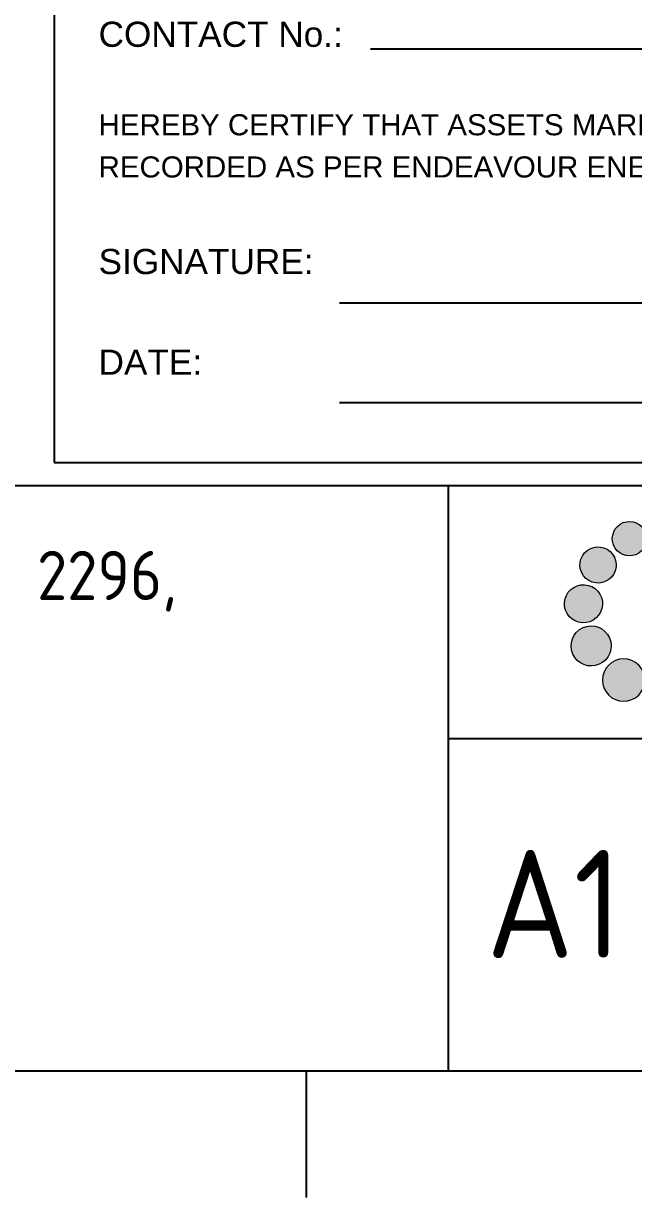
# Paper-space layout 'A1 Page 2' of a CAD drawing. Header units: metres, sheet in millimetres. Extents: x -21 to 813, y -3 to 583.
# Drawn here: x 703.6 to 747, y -3 to 80.5 of the extents above; entities that cross this region are included whole.
import ezdxf
from ezdxf.enums import TextEntityAlignment as Align

# ---------------------------------------------------------------- set-up
doc = ezdxf.new("R2010")
doc.units = ezdxf.units.M
doc.layers.get('0').update_dxf_attribs({"color": 6})
doc.layers.add('Notes', color=7, linetype='Continuous')
doc.layers.add('SupportsUG_SP_EXT', color=7, linetype='Continuous')
doc.styles.add('iecISOCP', font='isocp.shx')
doc.styles.get("Standard").update_dxf_attribs({"font": 'arial.ttf'})

# ---------------------------------------------------------------- blocks, each defined once
blk = doc.blocks.new('EE_LOGO')
h = blk.add_hatch(color=7)
edge = h.paths.add_edge_path()
edge.add_spline(control_points=[(-21.117, 5.874), (-21.481, 6.442), (-22.24, 6.607), (-22.806, 6.242), (-23.374, 5.876), (-23.536, 5.12), (-23.174, 4.55), (-22.805, 3.983), (-22.05, 3.82), (-21.483, 4.186), (-20.915, 4.55), (-20.748, 5.308), (-21.117, 5.874)], knot_values=[0, 0, 0, 0, 1, 1, 1, 2, 2, 2, 3, 3, 3, 4, 4, 4, 4], degree=3, periodic=0)
h = blk.add_hatch(color=7)
edge = h.paths.add_edge_path()
edge.add_spline(control_points=[(-23.731, 4.455), (-24.343, 4.811), (-25.134, 4.605), (-25.491, 3.991), (-25.848, 3.376), (-25.641, 2.589), (-25.028, 2.232), (-24.414, 1.872), (-23.625, 2.081), (-23.267, 2.695), (-22.908, 3.308), (-23.116, 4.097), (-23.731, 4.455)], knot_values=[0, 0, 0, 0, 1, 1, 1, 2, 2, 2, 3, 3, 3, 4, 4, 4, 4], degree=3, periodic=0)
h = blk.add_hatch(color=7)
edge = h.paths.add_edge_path()
edge.add_spline(control_points=[(-25.337, 1.937), (-26.085, 1.98), (-26.723, 1.408), (-26.766, 0.662), (-26.811, -0.085), (-26.237, -0.724), (-25.489, -0.767), (-24.742, -0.811), (-24.104, -0.24), (-24.06, 0.508), (-24.019, 1.254), (-24.59, 1.895), (-25.337, 1.937)], knot_values=[0, 0, 0, 0, 1, 1, 1, 2, 2, 2, 3, 3, 3, 4, 4, 4, 4], degree=3, periodic=0)
h = blk.add_hatch(color=7)
edge = h.paths.add_edge_path()
edge.add_spline(control_points=[(-25.445, -1.112), (-26.167, -1.429), (-26.496, -2.272), (-26.178, -2.991), (-25.861, -3.711), (-25.019, -4.04), (-24.298, -3.721), (-23.578, -3.405), (-23.251, -2.563), (-23.566, -1.843), (-23.884, -1.121), (-24.725, -0.793), (-25.445, -1.112)], knot_values=[0, 0, 0, 0, 1, 1, 1, 2, 2, 2, 3, 3, 3, 4, 4, 4, 4], degree=3, periodic=0)
h = blk.add_hatch(color=7)
edge = h.paths.add_edge_path()
edge.add_spline(control_points=[(-24.065, -4.844), (-24.065, -4.01), (-23.389, -3.334), (-22.555, -3.334), (-21.72, -3.334), (-21.044, -4.01), (-21.044, -4.844), (-21.044, -5.678), (-21.721, -6.354), (-22.555, -6.354), (-23.389, -6.354), (-24.065, -5.678), (-24.065, -4.844)], knot_values=[0, 0, 0, 0, 1, 1, 1, 2, 2, 2, 3, 3, 3, 4, 4, 4, 4], degree=3, periodic=0)
at = {"color": 7, "lineweight": 0}
for points in [[(-21.117, 5.874), (-21.481, 6.442), (-22.24, 6.607), (-22.806, 6.242), (-23.374, 5.876), (-23.536, 5.12), (-23.174, 4.55), (-22.805, 3.983), (-22.05, 3.82), (-21.483, 4.186), (-20.915, 4.55), (-20.748, 5.308), (-21.117, 5.874)], [(-23.731, 4.455), (-24.343, 4.811), (-25.134, 4.605), (-25.491, 3.991), (-25.848, 3.376), (-25.641, 2.589), (-25.028, 2.232), (-24.414, 1.872), (-23.625, 2.081), (-23.267, 2.695), (-22.908, 3.308), (-23.116, 4.097), (-23.731, 4.455)], [(-25.337, 1.937), (-26.085, 1.98), (-26.723, 1.408), (-26.766, 0.662), (-26.811, -0.085), (-26.237, -0.724), (-25.489, -0.767), (-24.742, -0.811), (-24.104, -0.24), (-24.06, 0.508), (-24.019, 1.254), (-24.59, 1.895), (-25.337, 1.937)], [(-25.445, -1.112), (-26.167, -1.429), (-26.496, -2.272), (-26.178, -2.991), (-25.861, -3.711), (-25.019, -4.04), (-24.298, -3.721), (-23.578, -3.405), (-23.251, -2.563), (-23.566, -1.843), (-23.884, -1.121), (-24.725, -0.793), (-25.445, -1.112)], [(-24.065, -4.844), (-24.065, -4.01), (-23.389, -3.334), (-22.555, -3.334), (-21.72, -3.334), (-21.044, -4.01), (-21.044, -4.844), (-21.044, -5.678), (-21.721, -6.354), (-22.555, -6.354), (-23.389, -6.354), (-24.065, -5.678), (-24.065, -4.844)]]:
    blk.add_open_spline(points, degree=3, knots=[0, 0, 0, 0, 1, 1, 1, 2, 2, 2, 3, 3, 3, 4, 4, 4, 4], dxfattribs=at)
blk = doc.blocks.new('A1_FRAME_TITLE')
at = {"layer": 'Notes', "color": 3}
for p, q in [((754.367, 5.973), (754.367, 47.618)), ((754.367, 29.618), (824.367, 29.618))]:
    blk.add_line(p, q, dxfattribs=at)
at = {"layer": 'Notes', "linetype": 'Continuous'}
blk.add_line((744.228, 5.973), (744.228, -3.027), dxfattribs=at)
at = {"layer": 'Notes', "color": 3, "linetype": 'Continuous', "flags": 128}
for points in [[(123.797, 47.618), (824.367, 47.618)], [(123.798, 5.973), (824.367, 5.973)]]:
    blk.add_lwpolyline(points, dxfattribs=at)
blk.add_blockref('EE_LOGO', (789.367, 38.618))
blk.add_attdef('DRAFT_NUM', (29.903, 23.294), '', height=2.5, rotation=90)
at = {"layer": 'Notes', "color": 1, "style": 'iecISOCP'}
blk.add_text('A1', height=7.68, dxfattribs=at).set_placement((761.878, 17.856), align=Align.MIDDLE_CENTER)
at = {"layer": 'Notes', "color": 7, "style": 'iecISOCP', "flags": 8}
blk.add_attdef('VERSION_NO', text='', height=2.5, rotation=90, dxfattribs=at).set_placement((302.037, 43.812), align=Align.MIDDLE_CENTER)
at = {"layer": 'Notes', "color": 7, "style": 'iecISOCP'}
for tag, p in [('CAP_NO', (513.188, 43.457)), ('IE_NUM', (513.05, 37.81)), ('REF_No_1', (335.241, 32.31)), ('REF_1', (362.523, 32.31)), ('GEN_WO', (441.708, 31.763)), ('HV_SWITCH', (513.463, 32.163)), ('REF_No_2', (335.241, 26.31)), ('REF_2', (362.523, 26.31)), ('OH_WO', (441.708, 25.812)), ('UBD_REF', (513.05, 25.828)), ('REF_No_3', (335.241, 20.31)), ('REF_3', (362.523, 20.31)), ('UG_WO', (441.708, 20.052)), ('GIS_MAP_No', (513.05, 20.043)), ('REF_No_4', (335.241, 14.31)), ('REF_4', (362.523, 14.31)), ('HV_OP_DIAG', (513.326, 14.199)), ('SUB_WO', (441.708, 13.812)), ('LGA', (512.945, 7.777))]:
    blk.add_attdef(tag, p, '', height=2.5, dxfattribs=at)
at = {"layer": 'Notes', "style": 'iecISOCP'}
for tag, p in [('T1', (684.374, 39.465)), ('T2', (684.374, 34.346)), ('T3', (684.374, 28.92)), ('T4', (684.374, 23.657)), ('T5', (684.374, 18.231)), ('T6', (684.374, 12.969))]:
    blk.add_attdef(tag, text='', height=3.5, dxfattribs=at).set_placement(p, align=Align.CENTER)
at = {"layer": 'Notes', "color": 7, "style": 'iecISOCP'}
for tag, p in [('scale', (567.756, 33.269)), ('DRAWN', (567.756, 24.931)), ('DATE', (567.756, 16.88)), ('CHD', (567.756, 8.372)), ('DESIGN', (605.617, 9.155))]:
    blk.add_attdef(tag, text='', height=2.5, dxfattribs=at).set_placement(p, align=Align.CENTER)
at = {"layer": 'Notes', "color": 4, "style": 'iecISOCP'}
blk.add_attdef('NUM', text='', height=7, dxfattribs=at).set_placement((792.367, 20.118), align=Align.MIDDLE_CENTER)
at = {"layer": 'Notes', "color": 1, "style": 'iecISOCP'}
blk.add_attdef('REV', text='', height=5, dxfattribs=at).set_placement((820.054, 17.095), align=Align.CENTER)
at = {"layer": 'Notes', "color": 7, "style": 'iecISOCP'}
for tag, p in [('NS', (790.712, 8.119)), ('SHTS', (805.412, 8.119))]:
    blk.add_attdef(tag, text='', height=2.5, dxfattribs=at).set_placement(p, align=Align.MIDDLE)
at = {"layer": 'Notes', "style": 'iecISOCP'}
blk.add_attdef('ExportID', (9.082, 2.39), '', height=2.5, dxfattribs=at)
at = {"layer": 'Notes', "style": 'iecISOCP', "flags": 1}
for tag, p in [('ProjectType', (14.175, -26.797)), ('ProjectNumber', (23.56, -26.818)), ('DrawingNumber', (35.514, -26.803)), ('ProjectDescription', (47.564, -26.825)), ('ExportDate', (60.284, -26.789)), ('ExportUserName', (69.155, -26.8)), ('DesignerCompanyName', (81.484, -26.793)), ('ExportAreaOfInterest', (97.1, -26.813)), ('GIS_SUCCESS', (111.997, -26.78)), ('CAD_SUCCESS', (121.789, -26.783)), ('DEPOTCODE', (132.106, -26.877)), ('ExportCategories', (140.083, -26.797)), ('Comments', (154.385, -26.883))]:
    blk.add_attdef(tag, p, '', height=1, dxfattribs=at)
blk = doc.blocks.new('NOTE_WORKS-COMPLETED')
at = {"color": 7, "linetype": 'Continuous', "lineweight": -3}
for p, q in [((22.5, 29.419), (91.135, 29.419)), ((20.304, 11.371), (91.135, 11.371)), ((20.304, 4.284), (91.135, 4.284))]:
    blk.add_line(p, q, dxfattribs=at)
at = {"lineweight": -3}
blk.add_lwpolyline([(0, 0), (94.105, 0), (94.105, 113.95), (0, 113.95)], close=True, dxfattribs=at)
at = {"color": 7, "lineweight": -3, "insert": (3.169, 45.682), "char_height": 1.79, "width": 89.61045, "attachment_point": 1, "line_spacing_factor": 1.2}
blk.add_mtext('I:\\P\\POF:\\P\\PCONTACT No.:\\P{\\H0.83799x;\\PHEREBY CERTIFY THAT ASSETS MARKED AS-BUILT ON THIS DRAWING HAVE BEEN\\PRECORDED AS PER ENDEAVOUR ENERGY STANDARD SAD 0004.}\\P\\PSIGNATURE:\\P\\PDATE:', dxfattribs=at)
at = {"color": 7, "lineweight": -3}
for tag, p in [('CONSTRUCTEDBY', (32.915, 99.87)), ('WORKSCOMPLETED', (32.934, 91.439)), ('SIGNATURE', (23.863, 81.865)), ('DATE', (77.314, 82.215)), ('INSPECTEDBY', (25.685, 72.381)), ('DATE', (77.747, 62.63)), ('SIGNATURE', (24.589, 62.28)), ('ASSETRECORD', (28.766, 44.529)), ('ASSETRECORDOF', (28.5, 37.328)), ('CONTACTNO', (28.5, 30.153)), ('SIGNATURE', (31.792, 12.95)), ('DATE', (32, 5.018))]:
    blk.add_attdef(tag, p, '', height=1.79, dxfattribs=at)

psp = doc.layouts.new('A1 Page 2')

# ---------------------------------------------------------------- block references
at = {"layer": 'Notes'}
psp.add_blockref('NOTE_WORKS-COMPLETED', (705.758, 49.241), dxfattribs=at)
at = {"layer": 'SupportsUG_SP_EXT'}
ref = psp.add_blockref('A1_FRAME_TITLE', (-20.549, 0), dxfattribs=at)
ref.add_attrib('T1', 'LOT 27 DP 2296, LOT 28 DP 2296, LOT 8 DP 2296,', dxfattribs={"layer": 'Notes', "height": 3.5, "style": 'iecISOCP'}).set_placement((663.825, 39.465), align=Align.CENTER)

doc.saveas('drawing.dxf')
